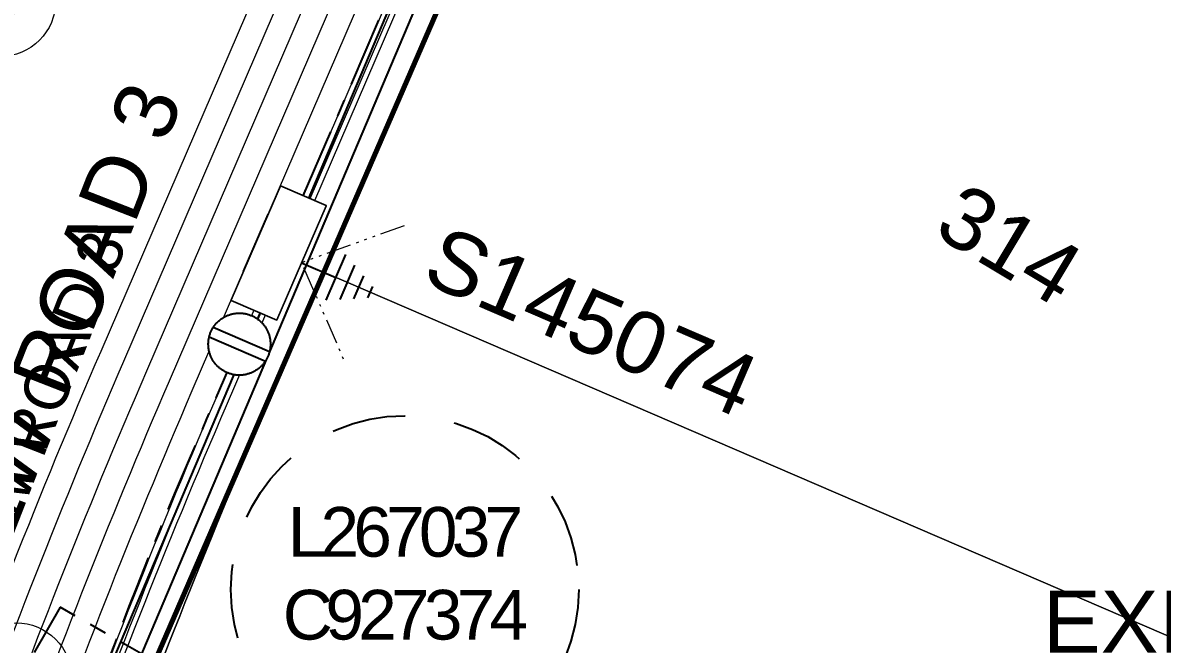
# Model space of a CAD drawing. Header units: metres. Extents: x 264965 to 265706, y 6180501 to 6181430.
# Drawn here: x 265577.52 to 265623.38, y 6180926.89 to 6180951.9 of the extents above; entities that cross this region are included whole.
import ezdxf
from ezdxf.enums import TextEntityAlignment as Align

# ---------------------------------------------------------------- set-up
doc = ezdxf.new("R2010")
doc.units = ezdxf.units.M
for name, pattern in [('Cable Exist UG', [7, 4, -1, 1, -1]), ('Dash', [5, 3, -2]), ('PHANTOM2', [4.45, 2, -0.5, 0.15, -0.5, 0.15, -0.5, 0.15, -0.5])]:
    doc.linetypes.add(name, pattern=pattern)
doc.layers.get('0').update_dxf_attribs({"color": 6})
for name, color, linetype, lineweight in [('_User Miscellaneous1', 30, 'Continuous', 13), ('_User Miscellaneous10', 241, 'Continuous', 13), ('_User Miscellaneous7', 3, 'Continuous', 13), ('_User Miscellaneous8', 196, 'Continuous', 13), ('_User_HV_Exist', 1, 'Continuous', 25), ('_User_LV_Exist', 5, 'Continuous', 25), ('_User_SL_Exist', 4, 'Continuous', 25), ('Cadastre Developer_SP_NEW', 92, 'Continuous', 15)]:
    doc.layers.add(name, color=color, linetype=linetype, lineweight=lineweight)
doc.layers.add('_User Miscellaneous12', color=252, linetype='Continuous', lineweight=13, plot=False, transparency=0.5)
doc.layers.add('Equip_LV_NEW', color=2, linetype='Continuous')
doc.layers.add('UG_Details_SP_MISC', color=7, linetype='Continuous')
doc.styles.add('ARIAL', font='arial.ttf', dxfattribs={"height": 2})
doc.styles.get("Standard").update_dxf_attribs({"font": 'arial.ttf'})

# ---------------------------------------------------------------- blocks, each defined once
blk = doc.blocks.new('LV_UG_LINKS_CLOSED_NEW')
at = {"layer": 'Equip_LV_NEW'}
for tag, flags, p in [('ACTUAL_STATUS', 9, (3.167, -1.667)), ('CONSTRUCTED_VOLTAGE', 9, (3.167, -1.833)), ('OPERATING_VOLTAGE', 9, (3.167, -2.167)), ('ORIENTATION', 9, (3.167, -2.333)), ('NO_PHASES', 9, (3.167, -2)), ('STATE', 9, (3.167, -2.5)), ('SWITCH_TYPE', 9, (3.167, -2.667)), ('USAGE', 9, (3.167, -2.833)), ('OWNED_BY', 9, (3.167, -3.167)), ('NOTES', 9, (3.167, -3)), ('OPERATED_BY', 9, (3.167, -3.333)), ('MAINTAINED_BY', 9, (3.167, -3.5)), ('NUMBER_OF_PHASES', 9, (3.167, -3.667)), ('TYPE', 9, (3.167, -3.833)), ('Z', 1, (3.167, -4))]:
    blk.add_attdef(tag, text='', height=0.167, dxfattribs=dict(at, flags=flags)).set_placement(p, align=Align.MIDDLE_LEFT)
blk.add_wipeout([(4, 1.25), (3.969, 1.25), (3.939, 1.248), (3.908, 1.247), (3.877, 1.244), (3.847, 1.241), (3.817, 1.236), (3.786, 1.232), (3.756, 1.226), (3.726, 1.22), (3.696, 1.213), (3.667, 1.205), (3.637, 1.196), (3.608, 1.187), (3.579, 1.177), (3.55, 1.166), (3.522, 1.155), (3.493, 1.143), (3.466, 1.13), (3.438, 1.117), (3.411, 1.102), (3.384, 1.088), (3.357, 1.072), (3.331, 1.056), (3.306, 1.039), (3.28, 1.022), (3.255, 1.004), (3.231, 0.985), (3.207, 0.966), (3.184, 0.947), (3.161, 0.926), (3.138, 0.905), (3.116, 0.884), (3.095, 0.862), (3.074, 0.839), (3.053, 0.816), (3.034, 0.793), (3.015, 0.769), (2.996, 0.745), (2.978, 0.72), (2.961, 0.694), (2.944, 0.669), (2.928, 0.643), (2.912, 0.616), (2.898, 0.589), (2.883, 0.562), (2.87, 0.534), (2.857, 0.507), (2.845, 0.478), (2.834, 0.45), (2.823, 0.421), (2.813, 0.392), (2.804, 0.363), (2.795, 0.333), (2.787, 0.304), (2.78, 0.274), (2.774, 0.244), (2.768, 0.214), (2.764, 0.183), (2.759, 0.153), (2.756, 0.123), (2.753, 0.092), (2.752, 0.061), (2.75, 0.031), (2.75, 0), (2.75, -0.031), (2.752, -0.061), (2.753, -0.092), (2.756, -0.123), (2.759, -0.153), (2.764, -0.183), (2.768, -0.214), (2.774, -0.244), (2.78, -0.274), (2.787, -0.304), (2.795, -0.333), (2.804, -0.363), (2.813, -0.392), (2.823, -0.421), (2.834, -0.45), (2.845, -0.478), (2.857, -0.507), (2.87, -0.534), (2.883, -0.562), (2.898, -0.589), (2.912, -0.616), (2.928, -0.643), (2.944, -0.669), (2.961, -0.694), (2.978, -0.72), (2.996, -0.745), (3.015, -0.769), (3.034, -0.793), (3.053, -0.816), (3.074, -0.839), (3.095, -0.862), (3.116, -0.884), (3.138, -0.905), (3.161, -0.926), (3.184, -0.947), (3.207, -0.966), (3.231, -0.985), (3.255, -1.004), (3.28, -1.022), (3.306, -1.039), (3.331, -1.056), (3.357, -1.072), (3.384, -1.088), (3.411, -1.102), (3.438, -1.117), (3.466, -1.13), (3.493, -1.143), (3.522, -1.155), (3.55, -1.166), (3.579, -1.177), (3.608, -1.187), (3.637, -1.196), (3.667, -1.205), (3.696, -1.213), (3.726, -1.22), (3.756, -1.226), (3.786, -1.232), (3.817, -1.236), (3.847, -1.241), (3.877, -1.244), (3.908, -1.247), (3.939, -1.248), (3.969, -1.25), (4, -1.25), (4.031, -1.25), (4.061, -1.248), (4.092, -1.247), (4.123, -1.244), (4.153, -1.241), (4.183, -1.236), (4.214, -1.232), (4.244, -1.226), (4.274, -1.22), (4.304, -1.213), (4.333, -1.205), (4.363, -1.196), (4.392, -1.187), (4.421, -1.177), (4.45, -1.166), (4.478, -1.155), (4.507, -1.143), (4.534, -1.13), (4.562, -1.117), (4.589, -1.102), (4.616, -1.088), (4.643, -1.072), (4.669, -1.056), (4.694, -1.039), (4.72, -1.022), (4.745, -1.004), (4.769, -0.985), (4.793, -0.966), (4.816, -0.947), (4.839, -0.926), (4.862, -0.905), (4.884, -0.884), (4.905, -0.862), (4.926, -0.839), (4.947, -0.816), (4.966, -0.793), (4.985, -0.769), (5.004, -0.745), (5.022, -0.72), (5.039, -0.694), (5.056, -0.669), (5.072, -0.643), (5.088, -0.616), (5.102, -0.589), (5.117, -0.562), (5.13, -0.534), (5.143, -0.507), (5.155, -0.478), (5.166, -0.45), (5.177, -0.421), (5.187, -0.392), (5.196, -0.363), (5.205, -0.333), (5.213, -0.304), (5.22, -0.274), (5.226, -0.244), (5.232, -0.214), (5.236, -0.183), (5.241, -0.153), (5.244, -0.123), (5.247, -0.092), (5.248, -0.061), (5.25, -0.031), (5.25, 0), (5.25, 0.031), (5.248, 0.061), (5.247, 0.092), (5.244, 0.123), (5.241, 0.153), (5.236, 0.183), (5.232, 0.214), (5.226, 0.244), (5.22, 0.274), (5.213, 0.304), (5.205, 0.333), (5.196, 0.363), (5.187, 0.392), (5.177, 0.421), (5.166, 0.45), (5.155, 0.478), (5.143, 0.507), (5.13, 0.534), (5.117, 0.562), (5.102, 0.589), (5.088, 0.616), (5.072, 0.643), (5.056, 0.669), (5.039, 0.694), (5.022, 0.72), (5.004, 0.745), (4.985, 0.769), (4.966, 0.793), (4.947, 0.816), (4.926, 0.839), (4.905, 0.862), (4.884, 0.884), (4.862, 0.905), (4.839, 0.926), (4.816, 0.947), (4.793, 0.966), (4.769, 0.985), (4.745, 1.004), (4.72, 1.022), (4.694, 1.039), (4.669, 1.056), (4.643, 1.072), (4.616, 1.088), (4.589, 1.102), (4.562, 1.117), (4.534, 1.13), (4.507, 1.143), (4.478, 1.155), (4.45, 1.166), (4.421, 1.177), (4.392, 1.187), (4.363, 1.196), (4.333, 1.205), (4.304, 1.213), (4.274, 1.22), (4.244, 1.226), (4.214, 1.232), (4.183, 1.236), (4.153, 1.241), (4.123, 1.244), (4.092, 1.247), (4.061, 1.248), (4.031, 1.25)]).dxf.layer = 'Equip_LV_NEW'
for p, q in [((3.792, 1.232), (3.792, -1.232)), ((4.208, 1.232), (4.208, -1.232))]:
    blk.add_line(p, q, dxfattribs=at)
at = {"layer": 'Equip_LV_NEW', "flags": 128}
blk.add_lwpolyline([(4, 1.25), (3.969, 1.25), (3.939, 1.248), (3.908, 1.247), (3.877, 1.244), (3.847, 1.241), (3.817, 1.236), (3.786, 1.232), (3.756, 1.226), (3.726, 1.22), (3.696, 1.213), (3.667, 1.205), (3.637, 1.196), (3.608, 1.187), (3.579, 1.177), (3.55, 1.166), (3.522, 1.155), (3.493, 1.143), (3.466, 1.13), (3.438, 1.117), (3.411, 1.102), (3.384, 1.088), (3.357, 1.072), (3.331, 1.056), (3.306, 1.039), (3.28, 1.022), (3.255, 1.004), (3.231, 0.985), (3.207, 0.966), (3.184, 0.947), (3.161, 0.926), (3.138, 0.905), (3.116, 0.884), (3.095, 0.862), (3.074, 0.839), (3.053, 0.816), (3.034, 0.793), (3.015, 0.769), (2.996, 0.745), (2.978, 0.72), (2.961, 0.694), (2.944, 0.669), (2.928, 0.643), (2.912, 0.616), (2.898, 0.589), (2.883, 0.562), (2.87, 0.534), (2.857, 0.507), (2.845, 0.478), (2.834, 0.45), (2.823, 0.421), (2.813, 0.392), (2.804, 0.363), (2.795, 0.333), (2.787, 0.304), (2.78, 0.274), (2.774, 0.244), (2.768, 0.214), (2.764, 0.183), (2.759, 0.153), (2.756, 0.123), (2.753, 0.092), (2.752, 0.061), (2.75, 0.031), (2.75, 0), (2.75, -0.031), (2.752, -0.061), (2.753, -0.092), (2.756, -0.123), (2.759, -0.153), (2.764, -0.183), (2.768, -0.214), (2.774, -0.244), (2.78, -0.274), (2.787, -0.304), (2.795, -0.333), (2.804, -0.363), (2.813, -0.392), (2.823, -0.421), (2.834, -0.45), (2.845, -0.478), (2.857, -0.507), (2.87, -0.534), (2.883, -0.562), (2.898, -0.589), (2.912, -0.616), (2.928, -0.643), (2.944, -0.669), (2.961, -0.694), (2.978, -0.72), (2.996, -0.745), (3.015, -0.769), (3.034, -0.793), (3.053, -0.816), (3.074, -0.839), (3.095, -0.862), (3.116, -0.884), (3.138, -0.905), (3.161, -0.926), (3.184, -0.947), (3.207, -0.966), (3.231, -0.985), (3.255, -1.004), (3.28, -1.022), (3.306, -1.039), (3.331, -1.056), (3.357, -1.072), (3.384, -1.088), (3.411, -1.102), (3.438, -1.117), (3.466, -1.13), (3.493, -1.143), (3.522, -1.155), (3.55, -1.166), (3.579, -1.177), (3.608, -1.187), (3.637, -1.196), (3.667, -1.205), (3.696, -1.213), (3.726, -1.22), (3.756, -1.226), (3.786, -1.232), (3.817, -1.236), (3.847, -1.241), (3.877, -1.244), (3.908, -1.247), (3.939, -1.248), (3.969, -1.25), (4, -1.25), (4.031, -1.25), (4.061, -1.248), (4.092, -1.247), (4.123, -1.244), (4.153, -1.241), (4.183, -1.236), (4.214, -1.232), (4.244, -1.226), (4.274, -1.22), (4.304, -1.213), (4.333, -1.205), (4.363, -1.196), (4.392, -1.187), (4.421, -1.177), (4.45, -1.166), (4.478, -1.155), (4.507, -1.143), (4.534, -1.13), (4.562, -1.117), (4.589, -1.102), (4.616, -1.088), (4.643, -1.072), (4.669, -1.056), (4.694, -1.039), (4.72, -1.022), (4.745, -1.004), (4.769, -0.985), (4.793, -0.966), (4.816, -0.947), (4.839, -0.926), (4.862, -0.905), (4.884, -0.884), (4.905, -0.862), (4.926, -0.839), (4.947, -0.816), (4.966, -0.793), (4.985, -0.769), (5.004, -0.745), (5.022, -0.72), (5.039, -0.694), (5.056, -0.669), (5.072, -0.643), (5.088, -0.616), (5.102, -0.589), (5.117, -0.562), (5.13, -0.534), (5.143, -0.507), (5.155, -0.478), (5.166, -0.45), (5.177, -0.421), (5.187, -0.392), (5.196, -0.363), (5.205, -0.333), (5.213, -0.304), (5.22, -0.274), (5.226, -0.244), (5.232, -0.214), (5.236, -0.183), (5.241, -0.153), (5.244, -0.123), (5.247, -0.092), (5.248, -0.061), (5.25, -0.031), (5.25, 0), (5.25, 0.031), (5.248, 0.061), (5.247, 0.092), (5.244, 0.123), (5.241, 0.153), (5.236, 0.183), (5.232, 0.214), (5.226, 0.244), (5.22, 0.274), (5.213, 0.304), (5.205, 0.333), (5.196, 0.363), (5.187, 0.392), (5.177, 0.421), (5.166, 0.45), (5.155, 0.478), (5.143, 0.507), (5.13, 0.534), (5.117, 0.562), (5.102, 0.589), (5.088, 0.616), (5.072, 0.643), (5.056, 0.669), (5.039, 0.694), (5.022, 0.72), (5.004, 0.745), (4.985, 0.769), (4.966, 0.793), (4.947, 0.816), (4.926, 0.839), (4.905, 0.862), (4.884, 0.884), (4.862, 0.905), (4.839, 0.926), (4.816, 0.947), (4.793, 0.966), (4.769, 0.985), (4.745, 1.004), (4.72, 1.022), (4.694, 1.039), (4.669, 1.056), (4.643, 1.072), (4.616, 1.088), (4.589, 1.102), (4.562, 1.117), (4.534, 1.13), (4.507, 1.143), (4.478, 1.155), (4.45, 1.166), (4.421, 1.177), (4.392, 1.187), (4.363, 1.196), (4.333, 1.205), (4.304, 1.213), (4.274, 1.22), (4.244, 1.226), (4.214, 1.232), (4.183, 1.236), (4.153, 1.241), (4.123, 1.244), (4.092, 1.247), (4.061, 1.248), (4.031, 1.25)], close=True, dxfattribs=at)
blk = doc.blocks.new('*U652')
at = {"layer": '_User_LV_Exist'}
for p, q in [((2.5, 1), (2.5, -1)), ((3, 0.75), (3, -0.75)), ((3.5, 0.5), (3.5, -0.5)), ((4, 0.25), (4, -0.25))]:
    blk.add_line(p, q, dxfattribs=at)
at = {"layer": 'Equip_LV_NEW', "ltscale": 10, "xscale": -1, "rotation": 90}
blk.add_blockref('LV_UG_LINKS_CLOSED_NEW', (0, 0), dxfattribs=at)
at = {"width": 0.9}
blk.add_attdef('ASSET_NUM', text='', height=2, dxfattribs=at).set_placement((4, 2), align=Align.MIDDLE_LEFT)
for tag, p, flags in [('SUBURB', (-2, 0), 1), ('STREETNAME', (-1.8, 0), 9), ('PARENT', (-1.6, 0), 9), ('NOTES', (-1.4, 0), 9), ('LOCATION', (-1.2, 0), 9), ('LEGEND', (-1, 0), 9), ('USAGE', (-0.8, 0), 9), ('SUPPORT_TYPE', (-0.6, 0), 9), ('STATE', (-0.4, 0), 9), ('OWNED_BY', (-0.2, 0), 9)]:
    blk.add_attdef(tag, p, '', height=0.2, rotation=270, dxfattribs=dict(flags=flags))
blk.add_wipeout([(1, 2.5), (1, -2.5), (-1, -2.5), (-1, 2.5)])
blk.add_lwpolyline([(-1, 2.5), (-1, -1.25), (-1, 1.25), (-1, -2.5), (1, -2.5), (1, 2.5)], close=True)
at = {"layer": '_User_LV_Exist'}
blk.add_line((1, 0), (2.5, 0), dxfattribs=at)
blk = doc.blocks.new('*U446')
h = blk.add_hatch(color=256)
h.dxf.hatch_style = 1
h.paths.add_polyline_path([(-3.75, 0.243), (-3.685, 0.739), (-4.709, 0.622)])
blk.add_line((-4.709, 0.622), (-2.478, 0.327))
at = {"flags": 128}
blk.add_lwpolyline([(-3.75, 0.243), (-3.685, 0.739), (-4.709, 0.622), (-3.75, 0.243)], dxfattribs=at)
blk.add_circle((0, 0), 2.25)
at = {"width": 0.9}
blk.add_attdef('CODE', text='', height=1.8, dxfattribs=at).set_placement((0, 0), align=Align.MIDDLE_CENTER)
at = {"flags": 1}
blk.add_attdef('Z', (0, 0), '', height=0.2, dxfattribs=at)
blk = doc.blocks.new('*U847')
h = blk.add_hatch(color=256)
h.dxf.hatch_style = 1
h.paths.add_polyline_path([(3.524, 1.307), (3.666, 0.828), (4.553, 1.352)])
blk.add_line((4.553, 1.352), (2.397, 0.712))
at = {"flags": 128}
blk.add_lwpolyline([(3.524, 1.307), (3.666, 0.828), (4.553, 1.352), (3.524, 1.307)], dxfattribs=at)
blk.add_circle((0, 0), 2.25)
at = {"width": 0.9}
blk.add_attdef('CODE', text='', height=1.8, dxfattribs=at).set_placement((0, 0), align=Align.MIDDLE_CENTER)
at = {"flags": 1}
blk.add_attdef('Z', (0, 0), '', height=0.2, dxfattribs=at)
blk = doc.blocks.new('*U520')
blk.add_hatch(color=256).paths.add_polyline_path([(-1.118, -2.449), (0.88, -2.545), (1.118, 2.449), (-0.88, 2.545)])
for p, q in [((-0.119, -2.497), (0.119, 2.497)), ((-0.999, 0.048), (0.999, -0.048))]:
    blk.add_line(p, q)
at = {"ltscale": 10}
blk.add_line((0.119, 2.497), (-0.119, -2.497), dxfattribs=at)
blk.add_lwpolyline([(0.88, -2.545), (0.939, -1.296), (1.059, 1.201), (1.118, 2.449), (-0.88, 2.545), (-1.118, -2.449)], close=True)
at = {"width": 0.9, "flags": 8}
blk.add_attdef('ASSET_NUM', text='', height=2, rotation=90, dxfattribs=at).set_placement((-6.78, 49.251), align=Align.MIDDLE_LEFT)
for tag, p, flags in [('STATE', (-4.78, 44.851), 9), ('OWNED_BY', (-4.78, 45.051), 9), ('SUPPORT_TYPE', (-4.78, 44.651), 9), ('USAGE', (-4.78, 44.451), 9), ('LEGEND', (-4.78, 44.251), 9), ('LOCATION', (-4.78, 44.051), 9), ('NOTES', (-4.78, 43.851), 9), ('STREETNAME', (-4.78, 43.451), 9), ('PARENT', (-4.78, 43.651), 9), ('SUBURB', (-4.78, 43.251), 1)]:
    blk.add_attdef(tag, p, '', height=0.2, dxfattribs=dict(flags=flags))

msp = doc.modelspace()

# ---------------------------------------------------------------- linework, layer by layer
at = {"layer": '_User Miscellaneous1', "ltscale": 0.5}
for p, q in [((265627.393, 6181035.347), (265578.382, 6180919.731)), ((265628.293, 6181035.012), (265579.266, 6180919.357))]:
    msp.add_line(p, q, dxfattribs=at)
at = {"layer": '_User Miscellaneous10'}
msp.add_lwpolyline([(265543.649, 6180816.081), (265580.425, 6180918.972, -0.015877), (265587.101, 6180935.908), (265627.721, 6181030.198, 0.406457), (265593.324, 6181120.12), (265522.022, 6181153.108, -0.098454), (265461.652, 6181197.04, 0.182856), (265352.412, 6181246.557), (265276.859, 6181251.306), (265272.183, 6181256.61), (265273.875, 6181283.538, 0.288476), (265261.897, 6181305.52), (265219.487, 6181329.251, -0.112599), (265210.289, 6181337.071, 0.162091), (265204.42, 6181342.816), (265196.512, 6181347.24)], format="xyb", dxfattribs=at)
at = {"layer": '_User Miscellaneous12', "color": 6, "transparency": 33554534}
msp.add_lwpolyline([(265542.048, 6180816.653), (265578.824, 6180919.544, -0.015877), (265585.54, 6180936.582), (265626.16, 6181030.87, 0.406457), (265592.61, 6181118.577), (265521.308, 6181151.565, -0.098412), (265460.425, 6181195.863, 0.182805), (265352.305, 6181244.86), (265276.05, 6181249.654), (265270.442, 6181256.014), (265272.179, 6181283.645, 0.288476), (265261.067, 6181304.036), (265218.679, 6181327.756, -0.113686), (265208.838, 6181336.173, 0.166227), (265203.633, 6181341.308), (265195.682, 6181345.757)], format="xyb", dxfattribs=at)
at = {"layer": '_User Miscellaneous12', "color": 4, "transparency": 33554534}
msp.add_lwpolyline([(265542.236, 6180816.586), (265579.012, 6180919.477, -0.015877), (265585.724, 6180936.503), (265626.343, 6181030.791, 0.406457), (265592.694, 6181118.759), (265521.392, 6181151.747, -0.098417), (265460.569, 6181196.002, 0.182811), (265352.317, 6181245.06), (265276.145, 6181249.848), (265270.647, 6181256.084), (265272.378, 6181283.632, 0.288476), (265261.165, 6181304.211), (265218.774, 6181327.932, -0.113559), (265209.009, 6181336.278, 0.165698), (265203.725, 6181341.485), (265195.779, 6181345.931)], format="xyb", dxfattribs=at)
at = {"layer": '_User Miscellaneous12', "color": 5, "transparency": 33554534}
for points in [[(265541.765, 6180816.754), (265578.541, 6180919.645, -0.015877), (265585.264, 6180936.701), (265625.884, 6181030.989, 0.406457), (265592.484, 6181118.305), (265521.182, 6181151.293, -0.098404), (265460.208, 6181195.656, 0.182796), (265352.286, 6181244.561), (265275.907, 6181249.362), (265270.135, 6181255.908), (265271.879, 6181283.664, 0.288476), (265260.921, 6181303.775), (265218.536, 6181327.492, -0.113878), (265208.581, 6181336.016, 0.167045), (265203.495, 6181341.041), (265195.535, 6181345.495)], [(265539.882, 6180817.428), (265576.658, 6180920.318, -0.015877), (265583.428, 6180937.493), (265624.047, 6181031.78, 0.406457), (265591.644, 6181116.49), (265520.343, 6181149.478, -0.098355), (265458.765, 6181194.271, 0.182735), (265352.159, 6181242.565), (265274.955, 6181247.418), (265268.087, 6181255.207), (265269.883, 6181283.789, 0.288476), (265259.944, 6181302.029), (265217.584, 6181325.733, -0.115166), (265206.861, 6181334.979, 0.17342), (265202.575, 6181339.264), (265194.559, 6181343.75)], [(265537.999, 6180818.101), (265574.775, 6180920.991, -0.015877), (265581.592, 6180938.285), (265622.211, 6181032.571, 0.406457), (265590.805, 6181114.674), (265519.503, 6181147.663, -0.098306), (265457.322, 6181192.885, 0.182673), (265352.033, 6181240.569), (265274.002, 6181245.474), (265266.039, 6181254.506), (265267.887, 6181283.915, 0.288476), (265258.967, 6181300.284), (265216.632, 6181323.974, -0.116502), (265205.126, 6181333.966, 0.182178), (265201.662, 6181337.483), (265193.582, 6181342.004)]]:
    msp.add_lwpolyline(points, format="xyb", dxfattribs=at)
at = {"layer": '_User Miscellaneous12', "color": 1, "transparency": 33554534}
for points in [[(265540.824, 6180817.091), (265577.6, 6180919.982, -0.015877), (265584.346, 6180937.097), (265624.966, 6181031.384, 0.406457), (265592.064, 6181117.397), (265520.762, 6181150.386, -0.09838), (265459.487, 6181194.963, 0.182766), (265352.222, 6181243.563), (265275.431, 6181248.39), (265269.111, 6181255.558), (265270.881, 6181283.726, 0.288476), (265260.432, 6181302.902), (265218.06, 6181326.612, -0.114519), (265207.723, 6181335.495, 0.17001), (265203.034, 6181340.153), (265195.047, 6181344.622)], [(265538.94, 6180817.764), (265575.716, 6180920.655, -0.015877), (265582.51, 6180937.889), (265623.129, 6181032.176, 0.406457), (265591.225, 6181115.582), (265519.923, 6181148.571, -0.09833), (265458.043, 6181193.578, 0.182704), (265352.096, 6181241.567), (265274.479, 6181246.446), (265267.063, 6181254.856), (265268.885, 6181283.852, 0.288476), (265259.456, 6181301.157), (265217.108, 6181324.853, -0.115825), (265205.996, 6181334.469, 0.177409), (265202.117, 6181338.374), (265194.07, 6181342.877)], [(265537.057, 6180818.437), (265573.833, 6180921.328, -0.015877), (265580.673, 6180938.681), (265621.292, 6181032.967, 0.406457), (265590.385, 6181113.767), (265519.083, 6181146.755, -0.098282), (265456.601, 6181192.192, 0.182642), (265351.969, 6181239.571), (265273.526, 6181244.502), (265265.015, 6181254.155), (265266.889, 6181283.977, 0.288476), (265258.479, 6181299.411), (265216.155, 6181323.095, -0.117205), (265204.251, 6181333.47, 0.188045), (265201.208, 6181336.591), (265193.094, 6181341.132)]]:
    msp.add_lwpolyline(points, format="xyb", dxfattribs=at)
at = {"layer": '_User Miscellaneous7', "lineweight": 70, "flags": 128}
msp.add_lwpolyline([(265346.394, 6181031.994), (265364.483, 6181028.856), (265372.251, 6181015.535), (265433.189, 6181005.08, -0.043269), (265488.664, 6180990.341), (265571.962, 6180958.886), (265579.283, 6180962.002), (265595.808, 6180956.119), (265580.778, 6180921.46), (265626.777, 6180895.03), (265552.269, 6180696.684, -0.00756), (265425.262, 6180757.143, -0.007559), (265400.747, 6180768.922, -0.010607), (265370.27, 6180784.983), (265336.201, 6180804.901), (265304.878, 6180825.875), (265233.354, 6180875.141)], format="xyb", dxfattribs=at)
at = {"layer": '_User_LV_Exist', "linetype": 'Cable Exist UG', "ltscale": 0.7, "transparency": 33554687, "flags": 128}
msp.add_lwpolyline([(265588.812, 6180944.935), (265606.616, 6180986.263)], dxfattribs=at)
msp.add_lwpolyline([(265605.906, 6180902.719), (265611.556, 6180900.699), (265615.594, 6180911.999), (265580.363, 6180924.592, -0.016163), (265585.264, 6180936.701), (265586.311, 6180939.13)], format="xyb", dxfattribs=at)
at = {"layer": '_User_SL_Exist', "linetype": 'Dash'}
msp.add_circle((265592.897, 6180929.087), 7, dxfattribs=at)
at = {"layer": 'Cadastre Developer_SP_NEW', "transparency": 33554687, "flags": 128}
msp.add_lwpolyline([(265645.431, 6180945.042), (265599.551, 6180964.808), (265589.66, 6180941.848), (265636.64, 6180921.609)], close=True, dxfattribs=at)
msp.add_lwpolyline([(265636.64, 6180921.609), (265589.66, 6180941.848), (265587.101, 6180935.908, 0.015877), (265580.425, 6180918.972), (265626.005, 6180893.261)], format="xyb", close=True, dxfattribs=at)
at = {"layer": 'UG_Details_SP_MISC', "ltscale": 0.5}
for p, q in [((265627.393, 6181035.347), (265578.382, 6180919.731)), ((265628.293, 6181035.012), (265579.266, 6180919.357))]:
    msp.add_line(p, q, dxfattribs=at)

# ---------------------------------------------------------------- block references
at = {"layer": '_User Miscellaneous8', "transparency": 33554687}
ref = msp.add_blockref('*U847', (265576.604, 6180952.79), dxfattribs=dict(at, rotation=119.3988901699086))
ref.add_attrib('CODE', 'D', dxfattribs={"layer": '0', "height": 1.8, "width": 0.9}).set_placement((265576.604, 6180952.79), align=Align.MIDDLE_CENTER)
ref = msp.add_blockref('*U446', (265577.25, 6180925.5), dxfattribs=dict(at, rotation=119.3988901699086))
ref.add_attrib('CODE', 'F', dxfattribs={"layer": '0', "height": 1.8, "width": 0.9}).set_placement((265577.25, 6180925.5), align=Align.MIDDLE_CENTER)

# ---------------------------------------------------------------- texts
at = {"layer": '_User Miscellaneous1'}
msp.add_text('NEW ROAD 3', height=2.5, rotation=68.68, dxfattribs=at).set_placement((265575.94, 6180928.2))
at = {"layer": '_User_HV_Exist'}
msp.add_text('NEW ROAD 3', height=1.8, rotation=68.68, dxfattribs=at).set_placement((265575.94, 6180928.2))
at = {"layer": '_User_LV_Exist'}
msp.add_text('NEW ROAD 3', height=1.8, rotation=68.68, dxfattribs=at).set_placement((265575.94, 6180928.2))
at = {"layer": '_User_LV_Exist', "insert": (265609.037, 6180929.045), "char_height": 2.5, "attachment_point": 1}
msp.add_mtext_dynamic_manual_height_columns('\\pi9.5351;{\\LEXISTING \\P\\pi5.2479;PADMOUNTED  \\P\\pi1.0971;SUBSTATION 35283}', width=34.87674, gutter_width=12.5, heights=[0], dxfattribs=at)
at = {"layer": '_User_SL_Exist', "insert": (265592.806, 6180928.076), "char_height": 2, "attachment_point": 5}
msp.add_mtext('{\\T0.8;L267037\\PC927374\\PPE}', dxfattribs=at)
at = {"layer": 'Cadastre Developer_SP_NEW', "transparency": 33554687, "style": 'ARIAL'}
msp.add_text('314', height=2.5, rotation=329.1269, dxfattribs=at).set_placement((265614.104, 6180943.412))

# ---------------------------------------------------------------- next in the draw order: block references
at = {"layer": '_User_LV_Exist', "ltscale": 0.5}
ref = msp.add_blockref('*U652', (265587.823, 6180942.639), dxfattribs=dict(at, rotation=336.69347030252))
ref.add_attrib('ASSET_NUM', 'S145074', dxfattribs={"layer": '0', "height": 2.5, "rotation": 336.6935}).set_placement((265593.995, 6180942.648), align=Align.MIDDLE_LEFT)

# ---------------------------------------------------------------- next in the draw order: linework, layer by layer
at = {"layer": '_User Miscellaneous1', "linetype": 'PHANTOM2', "ltscale": 0.5, "flags": 128}
msp.add_lwpolyline([(265592.867, 6180943.733), (265588.741, 6180942.244), (265590.445, 6180938.332)], dxfattribs=at)

# ---------------------------------------------------------------- next in the draw order: block references
at = {"layer": '_User_LV_Exist', "ltscale": 0.5, "rotation": 339.4297732104962}
msp.add_blockref('*U520', (265587.823, 6180942.639), dxfattribs=at)

# ---------------------------------------------------------------- next in the draw order: block references
at = {"layer": '_User Miscellaneous1', "ltscale": 0.5}
ref = msp.add_blockref('*U652', (265587.823, 6180942.639), dxfattribs=dict(at, rotation=336.69347030252))
ref.add_attrib('ASSET_NUM', 'S145074', dxfattribs={"layer": '0', "height": 2.5, "rotation": 336.6935}).set_placement((265593.995, 6180942.648), align=Align.MIDDLE_LEFT)

# ---------------------------------------------------------------- next in the draw order: linework, layer by layer
at = {"layer": '_User_HV_Exist', "linetype": 'Cable Exist UG', "ltscale": 0.7, "flags": 128}
msp.add_lwpolyline([(265596.642, 6180918.289), (265579.029, 6180928.381), (265573.189, 6180918.188), (265567.184, 6180920.516, -0.010248), (265572.478, 6180934.854), (265566.731, 6180946.559), (265487.965, 6180976.332), (265494.347, 6180993.503), (265480.243, 6180998.609), (265485.35, 6181012.713)], format="xyb", dxfattribs=at)

# ---------------------------------------------------------------- next in the draw order: block references
at = {"layer": '_User Miscellaneous1', "ltscale": 0.5, "rotation": 339.4297732104962}
msp.add_blockref('*U520', (265587.823, 6180942.639), dxfattribs=at)

# ---------------------------------------------------------------- next in the draw order: block references
at = {"layer": '_User Miscellaneous1', "ltscale": 0.5}
ref = msp.add_blockref('*U652', (265587.823, 6180942.639), dxfattribs=dict(at, rotation=336.69347030252))
ref.add_attrib('ASSET_NUM', 'S145074', dxfattribs={"layer": '0', "height": 2.5, "rotation": 336.6935}).set_placement((265593.995, 6180942.648), align=Align.MIDDLE_LEFT)

doc.saveas('drawing.dxf')
